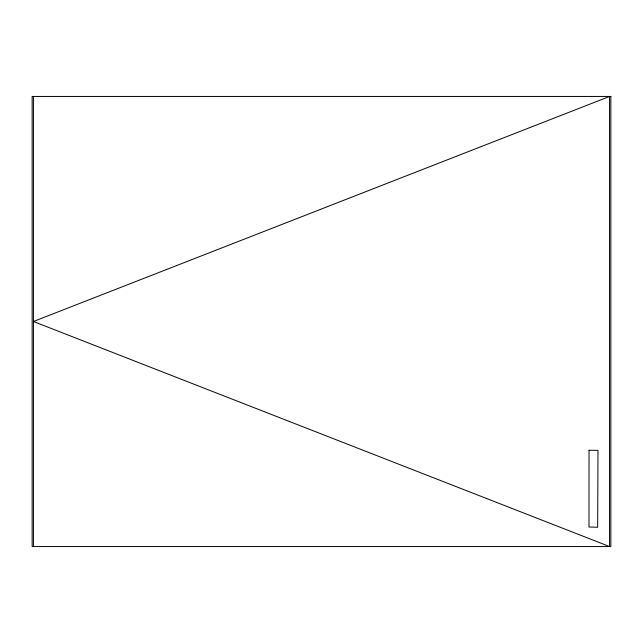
<?xml version="1.0" encoding="UTF-8"?>
<svg xmlns="http://www.w3.org/2000/svg" width="643" height="643" viewBox="0 0 643 643"><rect width="100%" height="100%" fill="white"/><g stroke="black" fill="none" stroke-linecap="round" stroke-linejoin="round"><path stroke-width="0.96" d="M33.436 96.45L33.436 546.55M589.028 450.237L588.988 526.995L597.668 527.26L597.99 450.365L589.028 450.237M609.564 96.45L33.436 321.5L609.564 546.55L609.564 96.45M610.85 96.45L32.15 96.45L32.15 546.55L610.85 546.55L610.85 96.45"/></g></svg>
